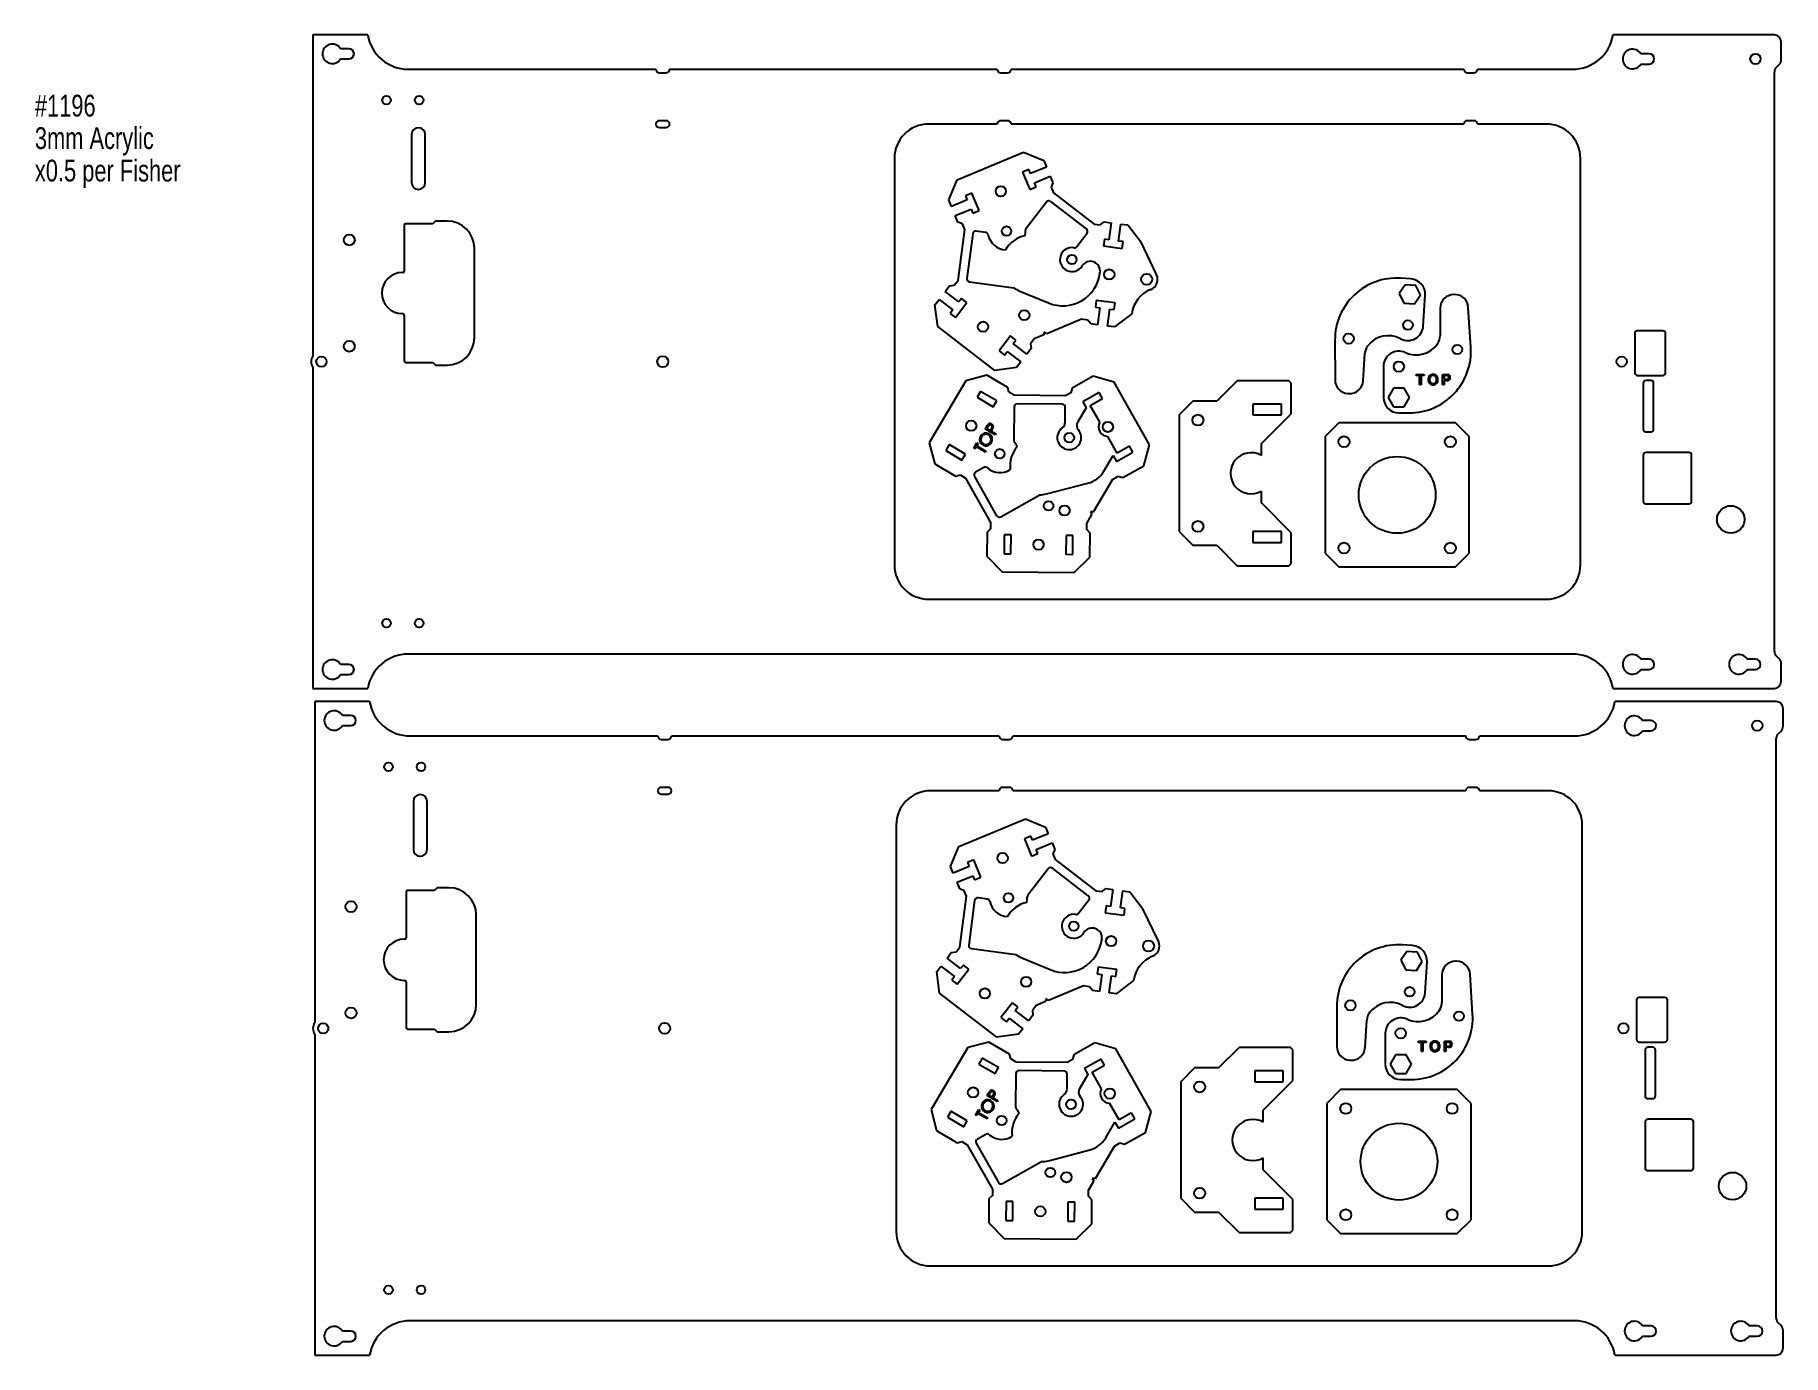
# Model space of a CAD drawing. Extents: x 21 to 531, y 6 to 391.
import ezdxf

# ---------------------------------------------------------------- set-up
doc = ezdxf.new("R2010")
doc.units = 0
doc.layers.get('0').update_dxf_attribs({"linetype": 'CONTINUOUS'})
doc.layers.add('DIMENSIONS', color=179, linetype='CONTINUOUS')
doc.styles.add('SLDTEXTSTYLE0', font='TXT', dxfattribs={"width": 0.75})

# ---------------------------------------------------------------- blocks, each defined once
blk = doc.blocks.new('SW_NOTE_0')
at = {"layer": 'DIMENSIONS', "color": 0, "char_height": 6.35, "attachment_point": 1, "style": 'SLDTEXTSTYLE0'}
for s, insert in [('#1196', (0, 8.19)), ('3mm Acrylic', (0, -1.28)), ('x0.5 per Fisher', (0, -10.75))]:
    blk.add_mtext(s, dxfattribs=dict(at, insert=insert))

msp = doc.modelspace()

# ---------------------------------------------------------------- linework, layer by layer
at = {"color": 7, "linetype": 'CONTINUOUS'}
for p, q in [((118.13, 390.8), (102.13, 390.8)), ((102.13, 390.8), (102.13, 297.19)), ((528.13, 390.8), (481.13, 390.8)), ((530.13, 383.63), (530.13, 388.8)), ((112.63, 386.8), (110.21, 386.8)), ((110.21, 383.8), (112.63, 383.8)), ((491.63, 385.3), (489.21, 385.3)), ((489.21, 382.3), (491.63, 382.3)), ((528.72, 381.39), (529.55, 382.22)), ((129.97, 380.8), (202.13, 380.8)), ((203.13, 379.8), (205.13, 379.8)), ((206.13, 380.8), (301.63, 380.8)), ((302.63, 379.8), (304.63, 379.8)), ((305.63, 380.8), (437.63, 380.8)), ((438.63, 379.8), (440.63, 379.8)), ((441.63, 380.8), (469.3, 380.8)), ((528.13, 211.09), (528.13, 379.97)), ((205.13, 365.8), (203.13, 365.8)), ((203.13, 363.8), (205.13, 363.8)), ((301.63, 364.8), (281.63, 364.8)), ((304.63, 365.8), (302.63, 365.8)), ((437.63, 364.8), (305.63, 364.8)), ((440.63, 365.8), (438.63, 365.8)), ((461.63, 364.8), (441.63, 364.8)), ((130.91, 361.73), (130.91, 347.73)), ((134.91, 347.73), (134.91, 361.73)), ((271.63, 354.8), (271.63, 236.26)), ((289.89, 348.58), (309.29, 356.62)), ((309.29, 356.62), (315.17, 354.19)), ((315.96, 352.29), (311.34, 350.38)), ((315.17, 354.19), (315.96, 352.29)), ((471.63, 236.26), (471.63, 354.8)), ((287.46, 342.69), (289.89, 348.58)), ((310.84, 351.58), (308.99, 350.81)), ((308.99, 350.81), (311.1, 345.73)), ((311.34, 350.38), (310.84, 351.58)), ((311.1, 345.73), (312.95, 346.5)), ((312.45, 347.7), (317.07, 349.61)), ((312.95, 346.5), (312.45, 347.7)), ((317.07, 349.61), (317.85, 347.72)), ((317.85, 347.72), (317.31, 346.41)), ((288.25, 340.8), (287.46, 342.69)), ((292.86, 342.72), (288.25, 340.8)), ((294.21, 344.68), (292.37, 343.92)), ((292.37, 343.92), (292.86, 342.72)), ((296.32, 339.6), (294.21, 344.68)), ((315.94, 342.06), (310.02, 334.35)), ((327.62, 334.23), (317.19, 342.23)), ((317.31, 346.41), (318, 344.75)), ((318, 344.75), (329.85, 335.67)), ((137.86, 336.53), (137.06, 335.73)), ((141.23, 336.53), (137.86, 336.53)), ((289.36, 338.12), (293.97, 340.04)), ((290.14, 336.23), (289.36, 338.12)), ((293.97, 340.04), (294.47, 338.84)), ((294.47, 338.84), (296.32, 339.6)), ((331.63, 335.44), (332.75, 336.3)), ((332.75, 336.3), (334.79, 336.03)), ((128.76, 335.33), (128.76, 321.93)), ((137.06, 335.73), (129.16, 335.73)), ((291.45, 335.69), (290.14, 336.23)), ((290.19, 319.22), (292.14, 334.03)), ((292.14, 334.03), (291.45, 335.69)), ((294.5, 332.82), (292.79, 319.78)), ((298.19, 333.23), (295.5, 333.59)), ((324.81, 329.1), (327.79, 332.98)), ((329.85, 335.67), (331.63, 335.44)), ((332.85, 331.24), (332.59, 329.26)), ((334.13, 331.07), (332.85, 331.24)), ((334.79, 336.03), (334.13, 331.07)), ((337.01, 330.7), (337.66, 335.65)), ((337.66, 335.65), (339.69, 335.39)), ((339.69, 335.39), (343.57, 330.34)), ((149.23, 302.53), (149.23, 328.53)), ((332.59, 329.26), (338.04, 328.54)), ((338.3, 330.53), (337.01, 330.7)), ((338.04, 328.54), (338.3, 330.53)), ((348.07, 320.92), (343.57, 330.34)), ((128.36, 321.53), (128.23, 321.53)), ((286.45, 315.99), (287.7, 317.61)), ((290.42, 312.94), (286.45, 315.99)), ((287.7, 317.61), (289.1, 317.8)), ((289.1, 317.8), (290.19, 319.22)), ((293.55, 318.78), (306.47, 317.09)), ((308.22, 316.11), (316.55, 312.66)), ((420.48, 317.97), (418.76, 315.37)), ((422.15, 319.67), (419.15, 319.86)), ((423.59, 317.78), (420.48, 317.97)), ((424.98, 314.99), (423.59, 317.78)), ((283.44, 312.06), (284.69, 313.69)), ((284.27, 305.75), (283.44, 312.06)), ((284.69, 313.69), (288.65, 310.64)), ((289.45, 308.39), (292.8, 312.76)), ((291.21, 313.98), (290.42, 312.94)), ((292.8, 312.76), (291.21, 313.98)), ((330.5, 313.39), (330.24, 311.41)), ((330.24, 311.41), (331.53, 311.24)), ((335.96, 312.68), (330.5, 313.39)), ((331.53, 311.24), (330.88, 306.28)), ((333.76, 305.91), (334.41, 310.87)), ((334.41, 310.87), (335.7, 310.7)), ((335.7, 310.7), (335.96, 312.68)), ((418.76, 315.37), (420.15, 312.58)), ((420.15, 312.58), (423.26, 312.39)), ((423.26, 312.39), (424.98, 314.99)), ((425.81, 305.92), (426.36, 314.91)), ((430.7, 311.08), (430.7, 303.08)), ((434.94, 315.08), (434.7, 315.08)), ((439.66, 299.71), (438.93, 311.33)), ((128.23, 309.53), (128.36, 309.53)), ((128.76, 309.13), (128.76, 295.73)), ((300.94, 292.97), (284.27, 305.75)), ((288.65, 310.64), (287.86, 309.61)), ((287.86, 309.61), (289.45, 308.39)), ((326.21, 307.91), (316.04, 303.69)), ((327.99, 307.67), (326.21, 307.91)), ((328.85, 306.55), (327.99, 307.67)), ((330.88, 306.28), (328.85, 306.55)), ((335.79, 305.64), (333.76, 305.91)), ((340.84, 309.52), (335.79, 305.64)), ((305.49, 303.02), (302.15, 298.66)), ((307.08, 301.81), (305.49, 303.02)), ((306.29, 300.78), (307.08, 301.81)), ((310.26, 297.73), (306.29, 300.78)), ((312.41, 302.19), (311.32, 300.76)), ((311.32, 300.76), (311.51, 299.36)), ((315.19, 303.34), (312.41, 302.19)), ((315.31, 304.25), (315.19, 303.34)), ((316.04, 303.69), (315.31, 304.25)), ((400.05, 301.86), (400.07, 290.22)), ((487.43, 303.73), (487.43, 292.33)), ((495.63, 304.53), (488.23, 304.53)), ((496.43, 292.33), (496.43, 303.73)), ((302.15, 298.66), (303.74, 297.44)), ((303.74, 297.44), (304.53, 298.47)), ((304.53, 298.47), (308.49, 295.43)), ((311.51, 299.36), (310.26, 297.73)), ((408.31, 289.96), (408.8, 297.95)), ((102.13, 293.87), (102.13, 200.26)), ((129.16, 295.33), (137.06, 295.33)), ((137.06, 295.33), (137.86, 294.53)), ((137.86, 294.53), (141.23, 294.53)), ((298.63, 291.55), (292.47, 289.96)), ((304.66, 288), (298.63, 291.55)), ((307.25, 293.8), (300.94, 292.97)), ((308.49, 295.43), (307.25, 293.8)), ((329.53, 291.28), (323.43, 287.83)), ((335.66, 289.58), (329.53, 291.28)), ((414.2, 294.08), (414.2, 285.08)), ((423.75, 291.8), (426.1, 291.8)), ((423.75, 291.46), (423.75, 291.8)), ((424.71, 291.46), (423.75, 291.46)), ((424.71, 288.8), (424.71, 291.46)), ((426.1, 291.46), (425.14, 291.46)), ((425.14, 291.46), (425.14, 288.8)), ((426.1, 291.8), (426.1, 291.46)), ((431.45, 291.8), (432.55, 291.8)), ((431.45, 288.8), (431.45, 291.8)), ((431.87, 291.46), (431.87, 290.38)), ((432.59, 291.46), (431.87, 291.46)), ((488.23, 291.53), (495.63, 291.53)), ((292.47, 289.96), (281.81, 271.86)), ((296.74, 286.86), (295.72, 285.14)), ((301.48, 284.07), (296.74, 286.86)), ((305.01, 286.63), (304.66, 288)), ((306.56, 285.72), (305.01, 286.63)), ((321.49, 285.59), (306.56, 285.72)), ((323.06, 286.47), (321.49, 285.59)), ((323.43, 287.83), (323.06, 286.47)), ((331.34, 286.56), (326.55, 283.85)), ((332.32, 284.82), (331.34, 286.56)), ((346, 271.3), (335.66, 289.58)), ((371.6, 289.98), (365.6, 283.98)), ((386.6, 289.98), (371.6, 289.98)), ((387.28, 289.3), (386.6, 289.98)), ((387.28, 280.31), (387.28, 289.3)), ((403.83, 286.23), (404.07, 286.21)), ((417.14, 287.78), (415.58, 285.08)), ((420.26, 287.78), (417.14, 287.78)), ((421.81, 285.08), (420.26, 287.78)), ((425.14, 288.8), (424.71, 288.8)), ((431.87, 288.8), (431.45, 288.8)), ((431.87, 290.38), (432.6, 290.38)), ((432.61, 290.03), (431.87, 290.03)), ((431.87, 290.03), (431.87, 288.8)), ((489.93, 289.23), (489.93, 275.83)), ((492.13, 290.03), (490.73, 290.03)), ((492.93, 275.83), (492.93, 289.23)), ((295.72, 285.14), (300.46, 282.35)), ((300.46, 282.35), (301.48, 284.07)), ((306.53, 282.33), (306.45, 272.68)), ((320.58, 283.09), (307.43, 283.21)), ((321.42, 277.85), (321.46, 282.2)), ((327.53, 282.11), (325.08, 277.95)), ((326.55, 283.85), (327.53, 282.11)), ((328.73, 282.79), (332.32, 284.82)), ((331.5, 277.9), (328.73, 282.79)), ((358.6, 283.98), (354.6, 279.98)), ((365.6, 283.98), (358.6, 283.98)), ((384.43, 283.18), (376.13, 283.18)), ((376.13, 283.18), (376.13, 279.98)), ((378.6, 271.63), (387.28, 280.31)), ((384.43, 279.98), (384.43, 283.18)), ((415.58, 285.08), (417.14, 282.38)), ((417.14, 282.38), (420.26, 282.38)), ((418.7, 280.58), (421.7, 280.58)), ((420.26, 282.38), (421.81, 285.08)), ((298.12, 275.95), (298.47, 276.54)), ((301.13, 274.17), (298.12, 275.95)), ((298.91, 276.59), (298.59, 276.04)), ((298.59, 276.04), (299.59, 275.45)), ((299.59, 275.45), (299.91, 275.97)), ((300.03, 275.48), (299.9, 275.26)), ((299.9, 275.26), (301.29, 274.44)), ((354.6, 279.98), (354.6, 245.98)), ((376.13, 279.98), (384.43, 279.98)), ((401.19, 277.67), (397.19, 273.67)), ((435.19, 277.67), (401.19, 277.67)), ((439.19, 273.67), (435.19, 277.67)), ((281.81, 271.86), (283.4, 265.7)), ((287.6, 271.35), (286.59, 269.63)), ((292.34, 268.56), (287.6, 271.35)), ((294.77, 270.27), (295.7, 271.85)), ((295.08, 270.08), (294.77, 270.27)), ((295.47, 270.74), (295.08, 270.08)), ((298.17, 269.15), (295.47, 270.74)), ((296.01, 271.67), (295.63, 271.01)), ((295.63, 271.01), (298.33, 269.42)), ((295.7, 271.85), (296.01, 271.67)), ((301.29, 274.44), (301.13, 274.17)), ((336.61, 268.86), (333.84, 273.75)), ((340.2, 270.89), (336.61, 268.86)), ((341.18, 269.15), (340.2, 270.89)), ((344.3, 265.17), (346, 271.3)), ((378.6, 268.17), (378.6, 271.63)), ((397.19, 273.67), (397.19, 239.67)), ((439.19, 239.67), (439.19, 273.67)), ((490.73, 275.03), (492.13, 275.03)), ((283.4, 265.7), (289.43, 262.15)), ((286.59, 269.63), (291.32, 266.84)), ((291.32, 266.84), (292.34, 268.56)), ((298.33, 269.42), (298.17, 269.15)), ((332.7, 263.58), (335.41, 268.18)), ((335.41, 268.18), (336.4, 266.44)), ((336.4, 266.44), (341.18, 269.15)), ((338.21, 261.72), (344.3, 265.17)), ((489.93, 268.23), (489.93, 254.83)), ((503.23, 269.03), (490.73, 269.03)), ((504.03, 254.83), (504.03, 268.23)), ((289.43, 262.15), (290.8, 262.5)), ((290.8, 262.5), (292.35, 261.59)), ((292.35, 261.59), (299.7, 248.59)), ((294.96, 262.05), (301.44, 250.6)), ((297.72, 264.63), (295.3, 263.26)), ((315.98, 256.95), (328.03, 260.06)), ((329.7, 251.73), (335.28, 261.22)), ((335.28, 261.22), (336.84, 262.1)), ((336.84, 262.1), (338.21, 261.72)), ((302.65, 250.26), (313.99, 256.68)), ((378.6, 254.32), (378.6, 257.78)), ((327.7, 248.35), (329.23, 250.94)), ((329.7, 251.73), (328.77, 251.74)), ((328.77, 251.74), (329.23, 250.94)), ((387.28, 245.64), (378.6, 254.32)), ((490.73, 254.03), (503.23, 254.03)), ((298.68, 245.81), (298.62, 238.81)), ((299.69, 246.8), (298.68, 245.81)), ((299.7, 248.59), (299.69, 246.8)), ((303.67, 245.01), (303.62, 239.51)), ((305.67, 245), (303.67, 245.01)), ((305.62, 239.5), (305.67, 245)), ((321.67, 244.86), (321.62, 239.36)), ((323.67, 244.84), (321.67, 244.86)), ((323.62, 239.34), (323.67, 244.84)), ((327.69, 246.55), (327.7, 248.35)), ((328.68, 245.55), (327.69, 246.55)), ((328.62, 238.55), (328.68, 245.55)), ((354.6, 245.98), (358.6, 241.98)), ((384.43, 245.98), (376.13, 245.98)), ((376.13, 245.98), (376.13, 242.78)), ((384.43, 242.78), (384.43, 245.98)), ((387.28, 236.65), (387.28, 245.64)), ((303.62, 239.51), (305.62, 239.5)), ((358.6, 241.98), (365.6, 241.98)), ((365.6, 241.98), (371.6, 235.98)), ((376.13, 242.78), (384.43, 242.78)), ((397.19, 239.67), (401.19, 235.67)), ((435.19, 235.67), (439.19, 239.67)), ((298.62, 238.81), (303.08, 234.27)), ((321.62, 239.36), (323.62, 239.34)), ((324.08, 234.09), (328.62, 238.55)), ((371.6, 235.98), (386.6, 235.98)), ((386.6, 235.98), (387.28, 236.65)), ((401.19, 235.67), (435.19, 235.67)), ((303.08, 234.27), (324.08, 234.09)), ((281.63, 226.26), (461.63, 226.26)), ((469.3, 210.26), (129.97, 210.26)), ((529.55, 208.85), (528.72, 209.68)), ((112.63, 207.26), (110.21, 207.26)), ((110.21, 204.26), (112.63, 204.26)), ((491.63, 208.76), (489.21, 208.76)), ((489.21, 205.76), (491.63, 205.76)), ((522.63, 208.76), (520.21, 208.76)), ((520.21, 205.76), (522.63, 205.76)), ((530.13, 202.26), (530.13, 207.43)), ((102.13, 200.26), (118.13, 200.26)), ((481.13, 200.26), (528.13, 200.26)), ((118.66, 196.38), (102.66, 196.38)), ((102.66, 196.38), (102.66, 102.77)), ((528.66, 196.38), (481.66, 196.38)), ((530.66, 189.21), (530.66, 194.38)), ((113.16, 192.38), (110.74, 192.38)), ((110.74, 189.38), (113.16, 189.38)), ((492.16, 190.88), (489.74, 190.88)), ((130.5, 186.38), (202.66, 186.38)), ((203.66, 185.38), (205.66, 185.38)), ((206.66, 186.38), (302.16, 186.38)), ((303.16, 185.38), (305.16, 185.38)), ((306.16, 186.38), (438.16, 186.38)), ((439.16, 185.38), (441.16, 185.38)), ((442.16, 186.38), (469.83, 186.38)), ((489.74, 187.88), (492.16, 187.88)), ((528.66, 16.67), (528.66, 185.55)), ((529.25, 186.97), (530.08, 187.79)), ((205.66, 171.38), (203.66, 171.38)), ((203.66, 169.38), (205.66, 169.38)), ((302.16, 170.38), (282.16, 170.38)), ((305.16, 171.38), (303.16, 171.38)), ((438.16, 170.38), (306.16, 170.38)), ((441.16, 171.38), (439.16, 171.38)), ((462.16, 170.38), (442.16, 170.38)), ((131.44, 167.31), (131.44, 153.31)), ((135.44, 153.31), (135.44, 167.31)), ((272.16, 160.38), (272.16, 41.84)), ((290.42, 154.15), (309.82, 162.2)), ((309.82, 162.2), (315.7, 159.76)), ((315.7, 159.76), (316.49, 157.87)), ((472.16, 41.84), (472.16, 160.38)), ((287.99, 148.27), (290.42, 154.15)), ((311.37, 157.16), (309.52, 156.39)), ((309.52, 156.39), (311.63, 151.31)), ((311.87, 155.95), (311.37, 157.16)), ((316.49, 157.87), (311.87, 155.95)), ((312.98, 153.28), (317.6, 155.19)), ((313.48, 152.07), (312.98, 153.28)), ((317.6, 155.19), (318.38, 153.3)), ((318.38, 153.3), (317.84, 151.99)), ((288.78, 146.38), (287.99, 148.27)), ((293.4, 148.29), (288.78, 146.38)), ((294.75, 150.26), (292.9, 149.49)), ((292.9, 149.49), (293.4, 148.29)), ((296.85, 145.18), (294.75, 150.26)), ((311.63, 151.31), (313.48, 152.07)), ((328.15, 139.8), (317.72, 147.81)), ((317.84, 151.99), (318.53, 150.33)), ((318.53, 150.33), (330.38, 141.25)), ((289.89, 143.7), (294.51, 145.61)), ((290.67, 141.81), (289.89, 143.7)), ((294.51, 145.61), (295, 144.41)), ((295, 144.41), (296.85, 145.18)), ((316.47, 147.64), (310.55, 139.93)), ((129.29, 140.91), (129.29, 127.51)), ((137.59, 141.31), (129.69, 141.31)), ((138.39, 142.11), (137.59, 141.31)), ((141.76, 142.11), (138.39, 142.11)), ((291.98, 141.26), (290.67, 141.81)), ((290.72, 124.8), (292.67, 139.61)), ((292.67, 139.61), (291.98, 141.26)), ((295.03, 138.4), (293.32, 125.36)), ((298.73, 138.81), (296.03, 139.16)), ((325.34, 134.67), (328.32, 138.56)), ((330.38, 141.25), (332.16, 141.01)), ((332.16, 141.01), (333.28, 141.87)), ((333.28, 141.87), (335.32, 141.61)), ((335.32, 141.61), (334.67, 136.65)), ((337.54, 136.27), (338.19, 141.23)), ((338.19, 141.23), (340.23, 140.96)), ((340.23, 140.96), (344.1, 135.92)), ((149.76, 108.11), (149.76, 134.11)), ((333.38, 136.82), (333.12, 134.84)), ((333.12, 134.84), (338.57, 134.12)), ((334.67, 136.65), (333.38, 136.82)), ((338.83, 136.1), (337.54, 136.27)), ((338.57, 134.12), (338.83, 136.1)), ((348.6, 126.49), (344.1, 135.92)), ((128.89, 127.11), (128.76, 127.11)), ((286.98, 121.56), (288.23, 123.19)), ((288.23, 123.19), (289.63, 123.38)), ((289.63, 123.38), (290.72, 124.8)), ((294.09, 124.36), (307, 122.67)), ((421.01, 123.55), (419.29, 120.95)), ((422.68, 125.25), (419.68, 125.43)), ((424.12, 123.36), (421.01, 123.55)), ((425.52, 120.57), (424.12, 123.36)), ((283.97, 117.64), (285.22, 119.26)), ((284.8, 111.33), (283.97, 117.64)), ((285.22, 119.26), (289.19, 116.22)), ((290.95, 118.52), (286.98, 121.56)), ((289.98, 113.97), (293.33, 118.34)), ((291.74, 119.55), (290.95, 118.52)), ((293.33, 118.34), (291.74, 119.55)), ((308.75, 121.68), (317.08, 118.24)), ((331.04, 118.97), (330.77, 116.99)), ((336.49, 118.26), (331.04, 118.97)), ((336.23, 116.27), (336.49, 118.26)), ((419.29, 120.95), (420.68, 118.16)), ((420.68, 118.16), (423.79, 117.97)), ((423.79, 117.97), (425.52, 120.57)), ((426.35, 111.5), (426.89, 120.48)), ((435.47, 120.66), (435.23, 120.66)), ((128.76, 115.11), (128.89, 115.11)), ((129.29, 114.71), (129.29, 101.31)), ((289.19, 116.22), (288.39, 115.19)), ((288.39, 115.19), (289.98, 113.97)), ((326.74, 113.48), (316.57, 109.27)), ((328.52, 113.25), (326.74, 113.48)), ((329.38, 112.13), (328.52, 113.25)), ((331.41, 111.86), (329.38, 112.13)), ((330.77, 116.99), (332.06, 116.82)), ((332.06, 116.82), (331.41, 111.86)), ((334.29, 111.48), (334.94, 116.44)), ((334.94, 116.44), (336.23, 116.27)), ((341.37, 115.09), (336.32, 111.22)), ((431.23, 116.66), (431.23, 108.66)), ((440.19, 105.29), (439.46, 116.91)), ((301.47, 98.55), (284.8, 111.33)), ((306.03, 108.6), (302.68, 104.24)), ((307.61, 107.38), (306.03, 108.6)), ((306.82, 106.35), (307.61, 107.38)), ((312.95, 107.76), (311.85, 106.34)), ((315.72, 108.92), (312.95, 107.76)), ((315.84, 109.83), (315.72, 108.92)), ((316.57, 109.27), (315.84, 109.83)), ((336.32, 111.22), (334.29, 111.48)), ((400.58, 107.44), (400.6, 95.79)), ((487.96, 109.31), (487.96, 97.91)), ((496.16, 110.11), (488.76, 110.11)), ((496.96, 97.91), (496.96, 109.31)), ((302.68, 104.24), (304.27, 103.02)), ((304.27, 103.02), (305.06, 104.05)), ((305.06, 104.05), (309.03, 101.01)), ((310.79, 103.31), (306.82, 106.35)), ((312.04, 104.94), (310.79, 103.31)), ((311.85, 106.34), (312.04, 104.94)), ((408.84, 95.54), (409.33, 103.52)), ((102.66, 99.45), (102.66, 5.84)), ((129.69, 100.91), (137.59, 100.91)), ((137.59, 100.91), (138.39, 100.11)), ((138.39, 100.11), (141.76, 100.11)), ((299.16, 97.13), (293, 95.53)), ((305.19, 93.57), (299.16, 97.13)), ((307.78, 99.38), (301.47, 98.55)), ((309.03, 101.01), (307.78, 99.38)), ((330.06, 96.86), (323.96, 93.41)), ((336.19, 95.16), (330.06, 96.86)), ((414.73, 99.66), (414.73, 90.66)), ((424.28, 97.38), (426.63, 97.38)), ((424.28, 97.03), (424.28, 97.38)), ((425.24, 97.03), (424.28, 97.03)), ((425.24, 94.38), (425.24, 97.03)), ((426.63, 97.03), (425.67, 97.03)), ((425.67, 97.03), (425.67, 94.38)), ((426.63, 97.38), (426.63, 97.03)), ((431.98, 97.38), (433.09, 97.38)), ((431.98, 94.38), (431.98, 97.38)), ((432.41, 97.03), (432.41, 95.96)), ((433.12, 97.03), (432.41, 97.03)), ((488.76, 97.11), (496.16, 97.11)), ((293, 95.53), (282.34, 77.44)), ((297.27, 92.44), (296.25, 90.71)), ((302.01, 89.65), (297.27, 92.44)), ((305.54, 92.2), (305.19, 93.57)), ((307.09, 91.29), (305.54, 92.2)), ((323.59, 92.05), (322.02, 91.16)), ((323.96, 93.41), (323.59, 92.05)), ((331.87, 92.14), (327.08, 89.43)), ((332.85, 90.4), (331.87, 92.14)), ((346.53, 76.88), (336.19, 95.16)), ((372.13, 95.55), (366.13, 89.55)), ((387.13, 95.55), (372.13, 95.55)), ((387.81, 94.88), (387.13, 95.55)), ((387.81, 85.88), (387.81, 94.88)), ((404.36, 91.81), (404.6, 91.79)), ((417.67, 93.36), (416.11, 90.66)), ((420.79, 93.36), (417.67, 93.36)), ((422.35, 90.66), (420.79, 93.36)), ((425.67, 94.38), (425.24, 94.38)), ((432.41, 94.38), (431.98, 94.38)), ((432.41, 95.96), (433.13, 95.96)), ((433.14, 95.61), (432.41, 95.61)), ((432.41, 95.61), (432.41, 94.38)), ((490.46, 94.81), (490.46, 81.41)), ((492.66, 95.61), (491.26, 95.61)), ((493.46, 81.41), (493.46, 94.81)), ((296.25, 90.71), (300.99, 87.92)), ((300.99, 87.92), (302.01, 89.65)), ((307.06, 87.9), (306.98, 78.26)), ((322.02, 91.16), (307.09, 91.29)), ((321.11, 88.67), (307.96, 88.79)), ((321.96, 83.43), (321.99, 87.77)), ((328.06, 87.69), (325.61, 83.52)), ((327.08, 89.43), (328.06, 87.69)), ((329.26, 88.36), (332.85, 90.4)), ((332.03, 83.47), (329.26, 88.36)), ((359.13, 89.55), (355.13, 85.55)), ((366.13, 89.55), (359.13, 89.55)), ((384.96, 88.75), (376.66, 88.75)), ((376.66, 88.75), (376.66, 85.55)), ((384.96, 85.55), (384.96, 88.75)), ((416.11, 90.66), (417.67, 87.96)), ((417.67, 87.96), (420.79, 87.96)), ((420.79, 87.96), (422.35, 90.66)), ((298.65, 81.53), (299, 82.12)), ((301.66, 79.75), (298.65, 81.53)), ((299.44, 82.17), (299.12, 81.62)), ((299.12, 81.62), (300.12, 81.02)), ((300.12, 81.02), (300.44, 81.55)), ((355.13, 85.55), (355.13, 51.55)), ((376.66, 85.55), (384.96, 85.55)), ((379.13, 77.21), (387.81, 85.88)), ((401.72, 83.24), (397.72, 79.24)), ((435.72, 83.24), (401.72, 83.24)), ((419.23, 86.16), (422.23, 86.16)), ((439.72, 79.24), (435.72, 83.24)), ((282.34, 77.44), (283.93, 71.28)), ((288.13, 76.93), (287.12, 75.21)), ((292.87, 74.14), (288.13, 76.93)), ((295.3, 75.84), (296.23, 77.43)), ((296.54, 77.25), (296.16, 76.59)), ((296.16, 76.59), (298.86, 75)), ((296.23, 77.43), (296.54, 77.25)), ((300.56, 81.06), (300.43, 80.84)), ((300.43, 80.84), (301.82, 80.02)), ((301.82, 80.02), (301.66, 79.75)), ((337.14, 74.44), (334.37, 79.33)), ((340.73, 76.47), (337.14, 74.44)), ((341.72, 74.73), (340.73, 76.47)), ((344.83, 70.75), (346.53, 76.88)), ((379.13, 73.75), (379.13, 77.21)), ((397.72, 79.24), (397.72, 45.24)), ((439.72, 45.24), (439.72, 79.24)), ((491.26, 80.61), (492.66, 80.61)), ((287.12, 75.21), (291.86, 72.41)), ((291.86, 72.41), (292.87, 74.14)), ((295.61, 75.66), (295.3, 75.84)), ((296, 76.32), (295.61, 75.66)), ((298.7, 74.72), (296, 76.32)), ((298.86, 75), (298.7, 74.72)), ((333.23, 69.16), (335.94, 73.76)), ((335.94, 73.76), (336.93, 72.02)), ((336.93, 72.02), (341.72, 74.73)), ((490.46, 73.81), (490.46, 60.41)), ((503.76, 74.61), (491.26, 74.61)), ((504.56, 60.41), (504.56, 73.81)), ((283.93, 71.28), (289.96, 67.73)), ((289.96, 67.73), (291.33, 68.08)), ((291.33, 68.08), (292.88, 67.17)), ((292.88, 67.17), (300.23, 54.17)), ((295.5, 67.62), (301.97, 56.18)), ((298.25, 70.2), (295.83, 68.84)), ((330.23, 57.31), (335.81, 66.79)), ((335.81, 66.79), (337.37, 67.68)), ((337.37, 67.68), (338.74, 67.3)), ((338.74, 67.3), (344.83, 70.75)), ((303.18, 55.84), (314.52, 62.25)), ((316.51, 62.52), (328.56, 65.64)), ((379.13, 59.9), (379.13, 63.36)), ((328.23, 53.93), (329.76, 56.52)), ((330.23, 57.31), (329.3, 57.32)), ((329.3, 57.32), (329.76, 56.52)), ((387.81, 51.22), (379.13, 59.9)), ((491.26, 59.61), (503.76, 59.61)), ((299.21, 51.38), (299.15, 44.38)), ((300.22, 52.38), (299.21, 51.38)), ((300.23, 54.17), (300.22, 52.38)), ((328.22, 52.13), (328.23, 53.93)), ((329.21, 51.12), (328.22, 52.13)), ((329.15, 44.12), (329.21, 51.12)), ((355.13, 51.55), (359.13, 47.55)), ((384.96, 51.55), (376.66, 51.55)), ((376.66, 51.55), (376.66, 48.35)), ((384.96, 48.35), (384.96, 51.55)), ((387.81, 42.23), (387.81, 51.22)), ((304.2, 50.59), (304.16, 45.09)), ((306.2, 50.57), (304.2, 50.59)), ((306.15, 45.07), (306.2, 50.57)), ((322.2, 50.43), (322.15, 44.93)), ((324.2, 50.42), (322.2, 50.43)), ((324.15, 44.92), (324.2, 50.42)), ((359.13, 47.55), (366.13, 47.55)), ((366.13, 47.55), (372.13, 41.55)), ((376.66, 48.35), (384.96, 48.35)), ((299.15, 44.38), (303.61, 39.85)), ((304.16, 45.09), (306.15, 45.07)), ((322.15, 44.93), (324.15, 44.92)), ((324.61, 39.66), (329.15, 44.12)), ((372.13, 41.55), (387.13, 41.55)), ((387.13, 41.55), (387.81, 42.23)), ((397.72, 45.24), (401.72, 41.24)), ((401.72, 41.24), (435.72, 41.24)), ((435.72, 41.24), (439.72, 45.24)), ((303.61, 39.85), (324.61, 39.66)), ((282.16, 31.84), (462.16, 31.84)), ((469.83, 15.84), (130.5, 15.84)), ((113.16, 12.84), (110.74, 12.84)), ((492.16, 14.34), (489.74, 14.34)), ((489.74, 11.34), (492.16, 11.34)), ((523.16, 14.34), (520.74, 14.34)), ((520.74, 11.34), (523.16, 11.34)), ((530.08, 14.43), (529.25, 15.25)), ((530.66, 7.84), (530.66, 13.01)), ((102.66, 5.84), (118.66, 5.84)), ((110.74, 9.84), (113.16, 9.84)), ((481.66, 5.84), (528.66, 5.84))]:
    msp.add_line(p, q, dxfattribs=at)
at = {"color": 7, "linetype": 'CONTINUOUS', "flags": 128}
for points in [[(432.55, 291.8), (432.8, 291.8), (433, 291.78)], [(432.94, 291.43), (432.74, 291.45), (432.59, 291.46)], [(298.47, 276.54), (298.7, 276.92), (298.92, 277.2)], [(299.86, 277.06), (299.72, 277.12), (299.57, 277.14), (299.42, 277.11), (299.29, 277.05), (299.14, 276.92), (299.02, 276.76), (298.91, 276.59)], [(299.91, 275.97), (300.01, 276.15), (300.09, 276.34), (300.14, 276.54), (300.13, 276.69), (300.07, 276.84), (299.98, 276.96), (299.86, 277.06)], [(433.09, 97.38), (433.34, 97.37), (433.53, 97.35)], [(433.47, 97.01), (433.28, 97.03), (433.12, 97.03)], [(299, 82.12), (299.23, 82.5), (299.45, 82.78)], [(300.39, 82.64), (300.25, 82.69), (300.11, 82.71), (299.96, 82.69), (299.82, 82.63), (299.67, 82.5), (299.55, 82.34), (299.44, 82.17)], [(300.44, 81.55), (300.54, 81.73), (300.62, 81.92), (300.67, 82.12), (300.66, 82.27), (300.61, 82.42), (300.51, 82.54), (300.39, 82.64)]]:
    msp.add_lwpolyline(points, dxfattribs=at)
at = {"color": 7, "linetype": 'CONTINUOUS'}
for centre, radius in [((522.63, 383.8), 1.5), ((123.63, 371.8), 1.25), ((133.13, 371.8), 1.25), ((302.66, 345.21), 1.5), ((112.73, 331.03), 1.6), ((304.34, 333.62), 1.38), ((323.39, 325.3), 1.37), ((334.27, 320.97), 1.5), ((345.18, 319.54), 1.6), ((297.47, 305.71), 1.5), ((309.51, 309.09), 1.5), ((421.32, 306.2), 1.4), ((112.73, 300.03), 1.6), ((404.05, 302.25), 1.5), ((104.63, 295.53), 1.5), ((204.13, 295.53), 1.6), ((418.7, 294.08), 1.5), ((435.7, 299.08), 1.4), ((483.63, 295.53), 1.5), ((294.03, 276.85), 1.5), ((333.87, 276.5), 1.5), ((360.1, 278.48), 1.6), ((302.36, 268.66), 1.4), ((322.61, 273.38), 1.4), ((402.69, 272.17), 1.6), ((433.69, 272.17), 1.6), ((418.19, 256.67), 11.2), ((316.57, 253.49), 1.4), ((321.23, 252.12), 1.5), ((515.43, 249.53), 4), ((360.1, 247.48), 1.6), ((313.65, 242.18), 1.5), ((402.69, 241.17), 1.6), ((433.69, 241.17), 1.6), ((123.63, 219.26), 1.25), ((133.13, 219.26), 1.25), ((523.16, 189.38), 1.5), ((124.16, 177.38), 1.25), ((133.66, 177.38), 1.25), ((303.19, 150.78), 1.5), ((113.26, 136.61), 1.6), ((304.87, 139.19), 1.38), ((323.92, 130.88), 1.37), ((334.8, 126.55), 1.5), ((345.71, 125.11), 1.6), ((298, 111.29), 1.5), ((310.05, 114.67), 1.5), ((421.85, 111.77), 1.4), ((113.26, 105.61), 1.6), ((404.58, 107.82), 1.5), ((105.16, 101.11), 1.5), ((204.66, 101.11), 1.6), ((436.23, 104.66), 1.4), ((484.16, 101.11), 1.5), ((419.23, 99.66), 1.5), ((294.56, 82.43), 1.5), ((334.4, 82.08), 1.5), ((360.63, 84.05), 1.6), ((323.14, 78.96), 1.4), ((403.22, 77.74), 1.6), ((434.22, 77.74), 1.6), ((302.9, 74.23), 1.4), ((418.72, 62.24), 11.2), ((317.11, 59.07), 1.4), ((321.77, 57.7), 1.5), ((515.96, 55.11), 4), ((360.63, 53.05), 1.6), ((314.18, 47.75), 1.5), ((403.22, 46.74), 1.6), ((434.22, 46.74), 1.6), ((124.16, 24.84), 1.25), ((133.66, 24.84), 1.25)]:
    msp.add_circle(centre, radius, dxfattribs=at)
for centre, radius, start, end in [((107.79, 385.3), 2.85, 31.7569, 328.2431), ((129.97, 392.8), 12, 189.5941, 270), ((469.3, 392.8), 12, 270, 350.4059), ((528.13, 388.8), 2, 0, 90), ((112.63, 385.3), 1.5, 270, 90), ((486.79, 383.8), 2.85, 31.7569, 328.2431), ((491.63, 383.8), 1.5, 270, 90), ((528.13, 383.63), 2, 315, 0), ((203.13, 380.8), 1, 180, 270), ((205.13, 380.8), 1, 270, 0), ((302.63, 380.8), 1, 180, 270), ((304.63, 380.8), 1, 270, 0), ((438.63, 380.8), 1, 180, 270), ((440.63, 380.8), 1, 270, 0), ((530.13, 379.97), 2, 135, 180), ((132.91, 361.73), 2, 0, 180), ((203.13, 364.8), 1, 90, 270), ((205.13, 364.8), 1, 270, 90), ((281.63, 354.8), 10, 90, 180), ((302.63, 364.8), 1, 90, 180), ((304.63, 364.8), 1, 0, 90), ((438.63, 364.8), 1, 90, 180), ((440.63, 364.8), 1, 0, 90), ((461.63, 354.8), 10, 0, 90), ((132.91, 347.73), 2, 180, 0), ((316.64, 341.52), 0.89, 52.5227, 142.5227), ((141.23, 328.53), 8, 0, 90), ((129.16, 335.33), 0.4, 90, 180), ((295.38, 332.71), 0.89, 82.5227, 172.5227), ((298.08, 332.35), 0.89, 11.4265, 82.5227), ((304.34, 333.62), 5.5, 191.4265, 267.0254), ((311.47, 323.96), 8.5, 102.1764, 150.6756), ((304.34, 333.62), 5.5, 345.8266, 1.6978), ((310.73, 333.81), 0.89, 142.5227, 181.6978), ((327.08, 333.52), 0.89, 322.5227, 52.5227), ((323.39, 325.3), 3.5, 80.6595, 328.1122), ((324.1, 329.64), 0.89, 260.6595, 322.5227), ((128.23, 315.53), 6, 90, 270), ((128.36, 321.93), 0.4, 270, 0), ((320.72, 322.75), 10.92, 247.5227, 352.5227), ((328.77, 321.96), 2.84, 349.8097, 148.1122), ((334.27, 320.97), 2.75, 169.8097, 172.5227), ((293.67, 319.67), 0.89, 172.5227, 262.5227), ((311.47, 323.96), 8.5, 233.9655, 247.5227), ((349.55, 308.37), 8.79, 111.401, 172.5227), ((345.18, 319.54), 3.2, 291.401, 25.5079), ((418.05, 301.89), 18, 86.5, 180.0907), ((421.87, 315.18), 4.5, 356.5, 86.5), ((434.7, 311.08), 4, 90, 180), ((434.94, 311.08), 4, 3.5907, 90), ((128.36, 309.13), 0.4, 0, 90), ((421.32, 306.2), 4.5, 241.9781, 356.5), ((141.23, 302.53), 8, 270, 0), ((415.64, 295.52), 7.59, 61.9781, 142.65), ((423.71, 305.08), 7.59, 245.4781, 326.15), ((426.7, 303.08), 4, 326.15, 0), ((488.23, 303.73), 0.8, 90, 180), ((495.63, 303.73), 0.8, 0, 90), ((104.63, 295.53), 3, 146.4427, 213.5573), ((129.16, 295.73), 0.4, 180, 270), ((412.79, 297.7), 4, 142.65, 176.5), ((418.7, 294.08), 4.5, 65.4781, 180), ((421.7, 298.58), 18, 270, 3.5907), ((428.65, 290.42), 1.42, 89.6535, 186.189), ((428.73, 290.42), 1.08, 93.3438, 188.5069), ((428.65, 290.4), 1.44, 355.8133, 89.4737), ((428.61, 290.44), 1.06, 352.5032, 87.1491), ((432.7, 290.93), 0.556, 259.1482, 0.2354), ((432.75, 290.95), 0.928, 261.0177, 359.402), ((432.77, 290.97), 0.49, 355.2703, 70.2229), ((432.88, 290.98), 0.801, 357.0065, 81.6897), ((488.23, 292.33), 0.8, 180, 270), ((495.63, 292.33), 0.8, 270, 0), ((404.07, 290.22), 4, 180.0907, 266.5), ((404.31, 290.21), 4, 266.5, 356.5), ((428.67, 290.2), 1.43, 177.255, 269.7754), ((428.69, 290.15), 1.04, 173.7811, 268.2416), ((428.67, 290.18), 1.42, 269.6607, 4.6221), ((428.6, 290.17), 1.06, 272.899, 6.9401), ((490.73, 289.23), 0.8, 90, 180), ((492.13, 289.23), 0.8, 0, 90), ((307.42, 282.32), 0.89, 89.5, 179.5), ((320.57, 282.2), 0.89, 359.5, 89.5), ((418.7, 285.08), 4.5, 180, 270), ((299.55, 276.6), 0.874, 57.153, 136.0491), ((299.61, 276.56), 0.87, 340.8315, 61.8256), ((296.08, 277.97), 4.67, 327.7011, 338.6831), ((322.61, 273.38), 3.5, 125.3311, 40.232), ((319.42, 277.87), 2, 305.3311, 359.5), ((326.8, 276.93), 2, 149.5, 220.232), ((333.87, 276.5), 2.75, 149.5, 269.5), ((490.73, 275.83), 0.8, 180, 270), ((492.13, 275.83), 0.8, 270, 0), ((298.3, 272.85), 1.82, 149.6226, 240.5585), ((298.32, 272.89), 1.82, 58.7635, 150.9747), ((298.33, 272.83), 1.5, 148.6483, 239.4449), ((298.36, 272.87), 1.5, 60.2847, 150.7694), ((298.34, 272.82), 1.81, 239.1319, 330.5249), ((298.3, 272.82), 1.48, 240.0752, 330.9161), ((298.35, 272.9), 1.48, 327.5152, 59.5938), ((298.36, 272.87), 1.82, 328.9146, 60.3045), ((313.85, 265.18), 8.5, 138.8814, 187.3806), ((307.34, 272.67), 0.89, 179.5, 218.9009), ((302.36, 268.66), 5.5, 22.5316, 38.9009), ((375.6, 262.98), 6, 60, 300), ((490.73, 268.23), 0.8, 90, 180), ((503.23, 268.23), 0.8, 0, 90), ((295.74, 262.49), 0.89, 119.5, 209.5), ((298.15, 263.85), 0.89, 48.7782, 119.5), ((302.36, 268.66), 5.5, 228.7782, 303.7304), ((326.12, 267.46), 7.64, 284.5, 329.5), ((313.85, 265.18), 8.5, 270.9429, 284.5), ((490.73, 254.83), 0.8, 180, 270), ((503.23, 254.83), 0.8, 270, 0), ((302.21, 251.04), 0.89, 209.5, 299.5), ((281.63, 236.26), 10, 180, 270), ((461.63, 236.26), 10, 270, 0), ((129.97, 198.26), 12, 90, 170.4059), ((469.3, 198.26), 12, 9.5941, 90), ((486.79, 207.26), 2.85, 31.7569, 328.2431), ((517.79, 207.26), 2.85, 31.7569, 328.2431), ((530.13, 211.09), 2, 180, 225), ((107.79, 205.76), 2.85, 31.7569, 328.2431), ((112.63, 205.76), 1.5, 270, 90), ((491.63, 207.26), 1.5, 270, 90), ((522.63, 207.26), 1.5, 270, 90), ((528.13, 207.43), 2, 0, 45), ((528.13, 202.26), 2, 270, 0), ((108.32, 190.88), 2.85, 31.7569, 328.2431), ((130.5, 198.38), 12, 189.5941, 270), ((469.83, 198.38), 12, 270, 350.4059), ((528.66, 194.38), 2, 0, 90), ((113.16, 190.88), 1.5, 270, 90), ((487.32, 189.38), 2.85, 31.7569, 328.2431), ((492.16, 189.38), 1.5, 270, 90), ((528.66, 189.21), 2, 315, 0), ((203.66, 186.38), 1, 180, 270), ((205.66, 186.38), 1, 270, 0), ((303.16, 186.38), 1, 180, 270), ((305.16, 186.38), 1, 270, 0), ((439.16, 186.38), 1, 180, 270), ((441.16, 186.38), 1, 270, 0), ((530.66, 185.55), 2, 135, 180), ((133.44, 167.31), 2, 0, 180), ((203.66, 170.38), 1, 90, 270), ((205.66, 170.38), 1, 270, 90), ((282.16, 160.38), 10, 90, 180), ((303.16, 170.38), 1, 90, 180), ((305.16, 170.38), 1, 0, 90), ((439.16, 170.38), 1, 90, 180), ((441.16, 170.38), 1, 0, 90), ((462.16, 160.38), 10, 0, 90), ((133.44, 153.31), 2, 180, 0), ((317.18, 147.1), 0.89, 52.5227, 142.5227), ((129.69, 140.91), 0.4, 90, 180), ((141.76, 134.11), 8, 0, 90), ((295.91, 138.28), 0.89, 82.5227, 172.5227), ((298.61, 137.93), 0.89, 11.4265, 82.5227), ((304.87, 139.19), 5.5, 191.4265, 267.0254), ((312, 129.54), 8.5, 102.1764, 150.6756), ((304.87, 139.19), 5.5, 345.8266, 1.6978), ((311.26, 139.38), 0.89, 142.5227, 181.6978), ((327.61, 139.1), 0.89, 322.5227, 52.5227), ((323.92, 130.88), 3.5, 80.6595, 328.1122), ((324.64, 135.21), 0.89, 260.6595, 322.5227), ((128.89, 127.51), 0.4, 270, 0), ((329.3, 127.53), 2.84, 349.8097, 148.1122), ((128.76, 121.11), 6, 90, 270), ((294.2, 125.24), 0.89, 172.5227, 262.5227), ((312, 129.54), 8.5, 233.9655, 247.5227), ((321.25, 128.32), 10.92, 247.5227, 352.5227), ((334.8, 126.55), 2.75, 169.8097, 172.5227), ((345.71, 125.11), 3.2, 291.401, 25.5079), ((418.58, 107.47), 18, 86.5, 180.0907), ((422.4, 120.76), 4.5, 356.5, 86.5), ((350.08, 113.95), 8.79, 111.401, 172.5227), ((435.23, 116.66), 4, 90, 180), ((435.47, 116.66), 4, 3.5907, 90), ((128.89, 114.71), 0.4, 0, 90), ((141.76, 108.11), 8, 270, 0), ((416.17, 101.1), 7.59, 61.9781, 142.65), ((421.85, 111.77), 4.5, 241.9781, 356.5), ((427.23, 108.66), 4, 326.15, 0), ((488.76, 109.31), 0.8, 90, 180), ((496.16, 109.31), 0.8, 0, 90), ((105.16, 101.11), 3, 146.4427, 213.5573), ((413.32, 103.28), 4, 142.65, 176.5), ((419.23, 99.66), 4.5, 65.4781, 180), ((424.25, 110.66), 7.59, 245.4781, 326.15), ((422.23, 104.16), 18, 270, 3.5907), ((129.69, 101.31), 0.4, 180, 270), ((429.18, 95.99), 1.42, 89.6535, 186.189), ((429.26, 96), 1.08, 93.3438, 188.5069), ((429.18, 95.98), 1.44, 355.8133, 89.4737), ((429.14, 96.02), 1.06, 352.5032, 87.1491), ((433.3, 96.55), 0.49, 355.2703, 70.2229), ((433.41, 96.56), 0.801, 357.0065, 81.6897), ((488.76, 97.91), 0.8, 180, 270), ((496.16, 97.91), 0.8, 270, 0), ((404.6, 95.8), 4, 180.0907, 266.5), ((404.85, 95.78), 4, 266.5, 356.5), ((429.2, 95.77), 1.43, 177.255, 269.7754), ((429.22, 95.72), 1.04, 173.7811, 268.2416), ((429.2, 95.76), 1.42, 269.6607, 4.6221), ((429.14, 95.75), 1.06, 272.899, 6.9401), ((433.23, 96.5), 0.556, 259.1482, 0.2354), ((433.29, 96.53), 0.928, 261.0177, 359.402), ((491.26, 94.81), 0.8, 90, 180), ((492.66, 94.81), 0.8, 0, 90), ((307.95, 87.9), 0.89, 89.5, 179.5), ((321.1, 87.78), 0.89, 359.5, 89.5), ((419.23, 90.66), 4.5, 180, 270), ((300.08, 82.17), 0.874, 57.153, 136.0491), ((300.14, 82.14), 0.87, 340.8315, 61.8256), ((296.62, 83.55), 4.67, 327.7011, 338.6831), ((323.14, 78.96), 3.5, 125.3311, 40.232), ((319.96, 83.44), 2, 305.3311, 359.5), ((327.34, 82.51), 2, 149.5, 220.232), ((334.4, 82.08), 2.75, 149.5, 269.5), ((298.83, 78.43), 1.82, 149.6226, 240.5585), ((298.85, 78.47), 1.82, 58.7635, 150.9747), ((298.86, 78.4), 1.5, 148.6483, 239.4449), ((298.89, 78.45), 1.5, 60.2847, 150.7694), ((298.87, 78.4), 1.81, 239.1319, 330.5249), ((298.84, 78.4), 1.48, 240.0752, 330.9161), ((298.88, 78.47), 1.48, 327.5152, 59.5938), ((298.89, 78.44), 1.82, 328.9146, 60.3045), ((307.87, 78.25), 0.89, 179.5, 218.9009), ((302.9, 74.23), 5.5, 22.5316, 38.9009), ((491.26, 81.41), 0.8, 180, 270), ((492.66, 81.41), 0.8, 270, 0), ((314.38, 70.75), 8.5, 138.8814, 187.3806), ((376.13, 68.55), 6, 60, 300), ((491.26, 73.81), 0.8, 90, 180), ((503.76, 73.81), 0.8, 0, 90), ((296.27, 68.06), 0.89, 119.5, 209.5), ((298.68, 69.43), 0.89, 48.7782, 119.5), ((302.9, 74.23), 5.5, 228.7782, 303.7304), ((326.65, 73.04), 7.64, 284.5, 329.5), ((314.38, 70.75), 8.5, 270.9429, 284.5), ((302.75, 56.62), 0.89, 209.5, 299.5), ((491.26, 60.41), 0.8, 180, 270), ((503.76, 60.41), 0.8, 270, 0), ((282.16, 41.84), 10, 180, 270), ((462.16, 41.84), 10, 270, 0), ((130.5, 3.84), 12, 90, 170.4059), ((469.83, 3.84), 12, 9.5941, 90), ((487.32, 12.84), 2.85, 31.7569, 328.2431), ((518.32, 12.84), 2.85, 31.7569, 328.2431), ((530.66, 16.67), 2, 180, 225), ((108.32, 11.34), 2.85, 31.7569, 328.2431), ((113.16, 11.34), 1.5, 270, 90), ((492.16, 12.84), 1.5, 270, 90), ((523.16, 12.84), 1.5, 270, 90), ((528.66, 13.01), 2, 0, 45), ((528.66, 7.84), 2, 270, 0)]:
    msp.add_arc(centre, radius, start, end, dxfattribs=at)

# ---------------------------------------------------------------- block references
at = {"layer": 'DIMENSIONS'}
msp.add_blockref('SW_NOTE_0', (21.1, 365.17), dxfattribs=at)

doc.saveas('drawing.dxf')
